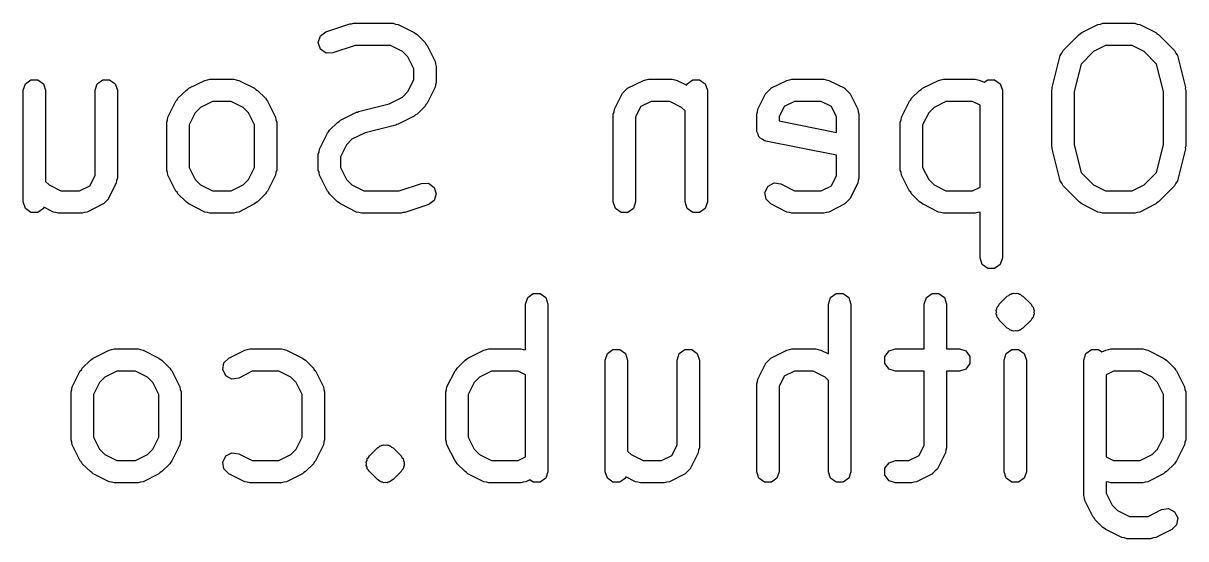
# Model space of a CAD drawing. Extents: x 65 to 231, y -134 to -59.
# Drawn here: x 220.44 to 230.85, y -111.71 to -107.09 of the extents above; entities that cross this region are included whole.
import ezdxf

# ---------------------------------------------------------------- set-up
doc = ezdxf.new("R2010")
doc.units = 0
doc.layers.add('BLACK', color=7, linetype='CONTINUOUS')

msp = doc.modelspace()

# ---------------------------------------------------------------- linework, layer by layer
at = {"layer": 'BLACK', "linetype": 'CONTINUOUS'}
for p, q in [((223.151, -107.168), (223.366, -107.096)), ((223.366, -107.096), (223.382, -107.096)), ((223.382, -107.096), (223.397, -107.091)), ((223.397, -107.091), (223.754, -107.091)), ((223.754, -107.091), (223.776, -107.098)), ((223.776, -107.098), (223.799, -107.102)), ((223.799, -107.102), (223.942, -107.173)), ((229.924, -107.173), (230.067, -107.102)), ((230.067, -107.102), (230.09, -107.098)), ((230.09, -107.098), (230.111, -107.091)), ((230.111, -107.091), (230.397, -107.091)), ((230.397, -107.091), (230.419, -107.098)), ((230.419, -107.098), (230.442, -107.102)), ((230.442, -107.102), (230.585, -107.173)), ((223.083, -107.263), (223.102, -107.204)), ((223.102, -107.322), (223.083, -107.263)), ((223.102, -107.204), (223.151, -107.168)), ((223.942, -107.173), (223.953, -107.184)), ((223.953, -107.184), (223.968, -107.192)), ((223.968, -107.192), (224.039, -107.263)), ((224.039, -107.263), (224.047, -107.278)), ((229.755, -107.335), (229.898, -107.192)), ((229.898, -107.192), (229.912, -107.184)), ((229.912, -107.184), (229.924, -107.173)), ((230.585, -107.173), (230.596, -107.184)), ((230.596, -107.184), (230.611, -107.192)), ((230.611, -107.192), (230.754, -107.335)), ((223.153, -107.358), (223.102, -107.322)), ((223.214, -107.357), (223.153, -107.358)), ((223.413, -107.291), (223.214, -107.357)), ((223.731, -107.291), (223.413, -107.291)), ((223.838, -107.345), (223.731, -107.291)), ((223.886, -107.393), (223.838, -107.345)), ((224.047, -107.278), (224.058, -107.289)), ((224.058, -107.289), (224.129, -107.432)), ((229.729, -107.381), (229.743, -107.358)), ((229.743, -107.358), (229.755, -107.335)), ((230.028, -107.345), (229.916, -107.456)), ((230.135, -107.291), (230.028, -107.345)), ((230.374, -107.291), (230.135, -107.291)), ((230.481, -107.345), (230.374, -107.291)), ((230.593, -107.456), (230.481, -107.345)), ((230.754, -107.335), (230.766, -107.358)), ((230.766, -107.358), (230.78, -107.381)), ((223.94, -107.5), (223.886, -107.393)), ((224.129, -107.432), (224.133, -107.455)), ((224.133, -107.455), (224.14, -107.477)), ((229.657, -107.667), (229.729, -107.381)), ((229.916, -107.456), (229.854, -107.703)), ((230.654, -107.703), (230.593, -107.456)), ((230.78, -107.381), (230.851, -107.667)), ((223.94, -107.596), (223.94, -107.5)), ((224.14, -107.477), (224.14, -107.62)), ((220.44, -107.691), (220.459, -107.632)), ((220.459, -107.632), (220.509, -107.596)), ((220.509, -107.596), (220.571, -107.596)), ((220.571, -107.596), (220.621, -107.632)), ((220.621, -107.632), (220.64, -107.691)), ((221.083, -107.691), (221.102, -107.632)), ((221.102, -107.632), (221.152, -107.596)), ((221.152, -107.596), (221.214, -107.596)), ((221.214, -107.596), (221.264, -107.632)), ((221.264, -107.632), (221.283, -107.691)), ((221.912, -107.684), (221.924, -107.673)), ((221.924, -107.673), (222.067, -107.602)), ((222.067, -107.602), (222.09, -107.598)), ((222.09, -107.598), (222.111, -107.591)), ((222.111, -107.591), (222.326, -107.591)), ((222.326, -107.591), (222.348, -107.598)), ((222.348, -107.598), (222.37, -107.602)), ((222.37, -107.602), (222.513, -107.673)), ((222.513, -107.673), (222.525, -107.684)), ((223.886, -107.703), (223.94, -107.596)), ((224.129, -107.664), (224.058, -107.807)), ((224.133, -107.642), (224.129, -107.664)), ((224.14, -107.62), (224.133, -107.642)), ((225.83, -107.695), (225.851, -107.674)), ((225.851, -107.674), (225.852, -107.674)), ((225.852, -107.673), (225.995, -107.602)), ((225.852, -107.674), (225.852, -107.673)), ((225.995, -107.602), (226.018, -107.598)), ((226.018, -107.598), (226.04, -107.591)), ((226.04, -107.591), (226.254, -107.591)), ((226.254, -107.591), (226.276, -107.598)), ((226.276, -107.598), (226.299, -107.602)), ((226.299, -107.602), (226.384, -107.644)), ((226.384, -107.644), (226.388, -107.632)), ((226.388, -107.632), (226.438, -107.596)), ((226.438, -107.596), (226.499, -107.596)), ((226.499, -107.596), (226.549, -107.632)), ((226.549, -107.632), (226.569, -107.691)), ((227.116, -107.695), (227.137, -107.674)), ((227.137, -107.674), (227.138, -107.674)), ((227.138, -107.673), (227.281, -107.602)), ((227.138, -107.674), (227.138, -107.673)), ((227.281, -107.602), (227.304, -107.598)), ((227.304, -107.598), (227.326, -107.591)), ((227.326, -107.591), (227.611, -107.591)), ((227.611, -107.591), (227.633, -107.598)), ((227.633, -107.598), (227.656, -107.602)), ((227.656, -107.602), (227.799, -107.673)), ((227.799, -107.673), (227.8, -107.674)), ((227.8, -107.674), (227.8, -107.674)), ((227.8, -107.674), (227.822, -107.695)), ((228.484, -107.684), (228.495, -107.673)), ((228.495, -107.673), (228.638, -107.602)), ((228.638, -107.602), (228.661, -107.598)), ((228.661, -107.598), (228.683, -107.591)), ((228.683, -107.591), (228.969, -107.591)), ((228.969, -107.591), (228.99, -107.598)), ((228.99, -107.598), (229.013, -107.602)), ((229.013, -107.602), (229.049, -107.619)), ((229.049, -107.619), (229.081, -107.596)), ((229.081, -107.596), (229.142, -107.596)), ((229.142, -107.596), (229.192, -107.632)), ((229.192, -107.632), (229.211, -107.691)), ((229.654, -107.691), (229.658, -107.679)), ((229.658, -107.679), (229.657, -107.667)), ((230.851, -107.667), (230.85, -107.679)), ((230.85, -107.679), (230.854, -107.691)), ((220.44, -108.691), (220.44, -107.691)), ((220.64, -107.691), (220.64, -108.507)), ((221.083, -108.453), (221.083, -107.691)), ((221.283, -107.691), (221.283, -108.477)), ((221.808, -107.789), (221.819, -107.778)), ((221.819, -107.778), (221.826, -107.763)), ((221.826, -107.763), (221.898, -107.692)), ((221.898, -107.692), (221.912, -107.684)), ((222.525, -107.684), (222.539, -107.692)), ((222.539, -107.692), (222.611, -107.763)), ((222.611, -107.763), (222.618, -107.778)), ((222.618, -107.778), (222.629, -107.789)), ((223.719, -107.811), (223.838, -107.752)), ((223.838, -107.752), (223.886, -107.703)), ((225.736, -107.861), (225.808, -107.718)), ((225.808, -107.716), (225.83, -107.695)), ((225.808, -107.717), (225.808, -107.716)), ((225.808, -107.718), (225.808, -107.717)), ((226.569, -107.691), (226.569, -108.691)), ((227.022, -107.861), (227.093, -107.718)), ((227.093, -107.718), (227.094, -107.717)), ((227.094, -107.716), (227.116, -107.695)), ((227.094, -107.717), (227.094, -107.716)), ((227.822, -107.695), (227.843, -107.716)), ((227.843, -107.716), (227.843, -107.717)), ((227.843, -107.717), (227.844, -107.718)), ((227.844, -107.718), (227.915, -107.861)), ((228.379, -107.789), (228.391, -107.778)), ((228.391, -107.778), (228.398, -107.763)), ((228.398, -107.763), (228.469, -107.692)), ((228.469, -107.692), (228.484, -107.684)), ((229.211, -107.691), (229.211, -109.191)), ((229.654, -108.191), (229.654, -107.691)), ((229.854, -107.703), (229.854, -108.179)), ((230.654, -108.179), (230.654, -107.703)), ((230.854, -107.691), (230.854, -108.191)), ((221.736, -107.932), (221.808, -107.789)), ((222.028, -107.845), (221.979, -107.893)), ((222.135, -107.791), (222.028, -107.845)), ((222.302, -107.791), (222.135, -107.791)), ((222.409, -107.845), (222.302, -107.791)), ((222.458, -107.893), (222.409, -107.845)), ((222.629, -107.789), (222.701, -107.932)), ((223.281, -107.959), (223.424, -107.887)), ((223.424, -107.887), (223.435, -107.886)), ((223.435, -107.886), (223.444, -107.88)), ((223.444, -107.88), (223.719, -107.811)), ((224.039, -107.833), (223.968, -107.905)), ((224.047, -107.819), (224.039, -107.833)), ((224.058, -107.807), (224.047, -107.819)), ((225.726, -107.905), (225.733, -107.883)), ((225.733, -107.883), (225.736, -107.861)), ((225.972, -107.837), (225.926, -107.929)), ((226.064, -107.791), (225.972, -107.837)), ((226.231, -107.791), (226.064, -107.791)), ((226.338, -107.845), (226.231, -107.791)), ((226.369, -107.875), (226.338, -107.845)), ((226.369, -108.691), (226.369, -107.875)), ((227.011, -107.905), (227.019, -107.883)), ((227.019, -107.883), (227.022, -107.861)), ((227.257, -107.837), (227.211, -107.929)), ((227.349, -107.791), (227.257, -107.837)), ((227.588, -107.791), (227.349, -107.791)), ((227.68, -107.837), (227.588, -107.791)), ((227.726, -107.929), (227.68, -107.837)), ((227.915, -107.861), (227.919, -107.883)), ((227.919, -107.883), (227.926, -107.905)), ((228.308, -107.932), (228.379, -107.789)), ((228.599, -107.845), (228.551, -107.893)), ((228.706, -107.791), (228.599, -107.845)), ((228.945, -107.791), (228.706, -107.791)), ((229.011, -107.824), (228.945, -107.791)), ((229.011, -108.558), (229.011, -107.824)), ((221.726, -107.977), (221.733, -107.955)), ((221.726, -108.405), (221.726, -107.977)), ((221.733, -107.955), (221.736, -107.932)), ((221.979, -107.893), (221.926, -108)), ((222.511, -108), (222.458, -107.893)), ((222.701, -107.932), (222.704, -107.955)), ((222.704, -107.955), (222.711, -107.977)), ((222.711, -107.977), (222.711, -108.405)), ((223.184, -108.049), (223.255, -107.978)), ((223.255, -107.978), (223.269, -107.97)), ((223.269, -107.97), (223.281, -107.959)), ((223.942, -107.923), (223.799, -107.995)), ((223.953, -107.912), (223.942, -107.923)), ((223.968, -107.905), (223.953, -107.912)), ((225.726, -108.691), (225.726, -107.905)), ((225.926, -107.929), (225.926, -108.691)), ((227.011, -108.048), (227.011, -107.905)), ((227.211, -107.929), (227.211, -107.966)), ((227.211, -107.966), (227.726, -108.069)), ((227.726, -108.069), (227.726, -107.929)), ((227.926, -107.905), (227.926, -108.477)), ((228.297, -107.977), (228.304, -107.955)), ((228.297, -108.405), (228.297, -107.977)), ((228.304, -107.955), (228.308, -107.932)), ((228.551, -107.893), (228.497, -108)), ((221.926, -108), (221.926, -108.382)), ((222.511, -108.382), (222.511, -108)), ((223.093, -108.218), (223.165, -108.075)), ((223.165, -108.075), (223.176, -108.063)), ((223.176, -108.063), (223.184, -108.049)), ((223.503, -108.071), (223.385, -108.13)), ((223.779, -108.002), (223.503, -108.071)), ((223.788, -107.996), (223.779, -108.002)), ((223.799, -107.995), (223.788, -107.996)), ((227.013, -108.054), (227.011, -108.048)), ((227.012, -108.06), (227.013, -108.054)), ((227.023, -108.083), (227.012, -108.06)), ((227.031, -108.107), (227.023, -108.083)), ((228.497, -108), (228.497, -108.382)), ((223.336, -108.179), (223.283, -108.286)), ((223.385, -108.13), (223.336, -108.179)), ((227.035, -108.111), (227.031, -108.107)), ((227.038, -108.116), (227.035, -108.111)), ((227.06, -108.128), (227.038, -108.116)), ((227.081, -108.143), (227.06, -108.128)), ((227.087, -108.143), (227.081, -108.143)), ((227.092, -108.146), (227.087, -108.143)), ((227.726, -108.273), (227.092, -108.146)), ((229.658, -108.203), (229.654, -108.191)), ((229.854, -108.179), (229.916, -108.426)), ((230.593, -108.426), (230.654, -108.179)), ((230.854, -108.191), (230.85, -108.203)), ((223.083, -108.262), (223.09, -108.241)), ((223.083, -108.405), (223.083, -108.262)), ((223.09, -108.241), (223.093, -108.218)), ((223.283, -108.286), (223.283, -108.382)), ((227.726, -108.453), (227.726, -108.273)), ((229.657, -108.215), (229.658, -108.203)), ((229.729, -108.501), (229.657, -108.215)), ((230.851, -108.215), (230.78, -108.501)), ((230.85, -108.203), (230.851, -108.215)), ((221.733, -108.427), (221.726, -108.405)), ((221.926, -108.382), (221.979, -108.489)), ((222.458, -108.489), (222.511, -108.382)), ((222.711, -108.405), (222.704, -108.427)), ((223.09, -108.427), (223.083, -108.405)), ((223.283, -108.382), (223.336, -108.489)), ((228.304, -108.427), (228.297, -108.405)), ((228.497, -108.382), (228.551, -108.489)), ((220.64, -108.507), (220.671, -108.537)), ((221.037, -108.545), (221.083, -108.453)), ((221.276, -108.499), (221.272, -108.522)), ((221.283, -108.477), (221.276, -108.499)), ((221.736, -108.45), (221.733, -108.427)), ((221.808, -108.593), (221.736, -108.45)), ((221.979, -108.489), (222.028, -108.537)), ((222.409, -108.537), (222.458, -108.489)), ((222.701, -108.45), (222.629, -108.593)), ((222.704, -108.427), (222.701, -108.45)), ((223.093, -108.45), (223.09, -108.427)), ((223.165, -108.593), (223.093, -108.45)), ((223.336, -108.489), (223.385, -108.537)), ((227.68, -108.545), (227.726, -108.453)), ((227.919, -108.499), (227.915, -108.522)), ((227.926, -108.477), (227.919, -108.499)), ((228.308, -108.45), (228.304, -108.427)), ((228.379, -108.593), (228.308, -108.45)), ((228.551, -108.489), (228.599, -108.537)), ((229.743, -108.524), (229.729, -108.501)), ((229.916, -108.426), (230.028, -108.537)), ((230.481, -108.537), (230.593, -108.426)), ((230.78, -108.501), (230.766, -108.524)), ((220.671, -108.537), (220.778, -108.591)), ((220.778, -108.591), (220.945, -108.591)), ((220.945, -108.591), (221.037, -108.545)), ((221.272, -108.522), (221.201, -108.664)), ((221.819, -108.604), (221.808, -108.593)), ((221.826, -108.619), (221.819, -108.604)), ((222.028, -108.537), (222.135, -108.591)), ((222.135, -108.591), (222.302, -108.591)), ((222.302, -108.591), (222.409, -108.537)), ((222.618, -108.604), (222.611, -108.619)), ((222.629, -108.593), (222.618, -108.604)), ((223.176, -108.604), (223.165, -108.593)), ((223.184, -108.619), (223.176, -108.604)), ((223.385, -108.537), (223.492, -108.591)), ((223.492, -108.591), (223.809, -108.591)), ((223.809, -108.591), (224.008, -108.525)), ((224.008, -108.525), (224.07, -108.524)), ((224.07, -108.524), (224.12, -108.56)), ((224.12, -108.56), (224.14, -108.619)), ((227.084, -108.605), (227.112, -108.549)), ((227.094, -108.666), (227.084, -108.605)), ((227.112, -108.549), (227.166, -108.521)), ((227.166, -108.521), (227.228, -108.53)), ((227.228, -108.53), (227.349, -108.591)), ((227.349, -108.591), (227.588, -108.591)), ((227.588, -108.591), (227.68, -108.545)), ((227.915, -108.522), (227.844, -108.664)), ((228.391, -108.604), (228.379, -108.593)), ((228.398, -108.619), (228.391, -108.604)), ((228.599, -108.537), (228.706, -108.591)), ((228.706, -108.591), (228.945, -108.591)), ((228.945, -108.591), (229.011, -108.558)), ((229.755, -108.547), (229.743, -108.524)), ((229.898, -108.69), (229.755, -108.547)), ((230.028, -108.537), (230.135, -108.591)), ((230.135, -108.591), (230.374, -108.591)), ((230.374, -108.591), (230.481, -108.537)), ((230.754, -108.547), (230.611, -108.69)), ((230.766, -108.524), (230.754, -108.547)), ((220.459, -108.75), (220.44, -108.691)), ((221.156, -108.709), (221.013, -108.781)), ((221.157, -108.709), (221.156, -108.709)), ((221.158, -108.708), (221.157, -108.709)), ((221.179, -108.687), (221.158, -108.708)), ((221.2, -108.666), (221.179, -108.687)), ((221.201, -108.664), (221.2, -108.665)), ((221.2, -108.665), (221.2, -108.666)), ((221.898, -108.69), (221.826, -108.619)), ((221.912, -108.698), (221.898, -108.69)), ((221.924, -108.709), (221.912, -108.698)), ((222.067, -108.781), (221.924, -108.709)), ((222.513, -108.709), (222.37, -108.781)), ((222.525, -108.698), (222.513, -108.709)), ((222.539, -108.69), (222.525, -108.698)), ((222.611, -108.619), (222.539, -108.69)), ((223.255, -108.69), (223.184, -108.619)), ((223.269, -108.698), (223.255, -108.69)), ((223.281, -108.709), (223.269, -108.698)), ((223.424, -108.781), (223.281, -108.709)), ((224.072, -108.715), (223.857, -108.786)), ((224.121, -108.678), (224.072, -108.715)), ((224.14, -108.619), (224.121, -108.678)), ((225.745, -108.75), (225.726, -108.691)), ((225.926, -108.691), (225.907, -108.75)), ((226.388, -108.75), (226.369, -108.691)), ((226.569, -108.691), (226.549, -108.75)), ((227.138, -108.709), (227.094, -108.666)), ((227.281, -108.781), (227.138, -108.709)), ((227.799, -108.709), (227.656, -108.781)), ((227.8, -108.709), (227.799, -108.709)), ((227.822, -108.687), (227.8, -108.708)), ((227.8, -108.708), (227.8, -108.709)), ((227.843, -108.666), (227.822, -108.687)), ((227.844, -108.664), (227.843, -108.665)), ((227.843, -108.665), (227.843, -108.666)), ((228.469, -108.69), (228.398, -108.619)), ((228.484, -108.698), (228.469, -108.69)), ((228.495, -108.709), (228.484, -108.698)), ((228.638, -108.781), (228.495, -108.709)), ((229.912, -108.698), (229.898, -108.69)), ((229.924, -108.709), (229.912, -108.698)), ((230.067, -108.781), (229.924, -108.709)), ((230.585, -108.709), (230.442, -108.781)), ((230.596, -108.698), (230.585, -108.709)), ((230.611, -108.69), (230.596, -108.698)), ((220.509, -108.786), (220.459, -108.75)), ((220.571, -108.786), (220.509, -108.786)), ((220.621, -108.75), (220.571, -108.786)), ((220.625, -108.738), (220.621, -108.75)), ((220.71, -108.781), (220.625, -108.738)), ((220.732, -108.784), (220.71, -108.781)), ((220.754, -108.791), (220.732, -108.784)), ((220.969, -108.791), (220.754, -108.791)), ((220.99, -108.784), (220.969, -108.791)), ((221.013, -108.781), (220.99, -108.784)), ((222.09, -108.784), (222.067, -108.781)), ((222.111, -108.791), (222.09, -108.784)), ((222.326, -108.791), (222.111, -108.791)), ((222.348, -108.784), (222.326, -108.791)), ((222.37, -108.781), (222.348, -108.784)), ((223.447, -108.784), (223.424, -108.781)), ((223.469, -108.791), (223.447, -108.784)), ((223.826, -108.791), (223.469, -108.791)), ((223.841, -108.786), (223.826, -108.791)), ((223.857, -108.786), (223.841, -108.786)), ((225.795, -108.786), (225.745, -108.75)), ((225.857, -108.786), (225.795, -108.786)), ((225.907, -108.75), (225.857, -108.786)), ((226.438, -108.786), (226.388, -108.75)), ((226.499, -108.786), (226.438, -108.786)), ((226.549, -108.75), (226.499, -108.786)), ((227.304, -108.784), (227.281, -108.781)), ((227.326, -108.791), (227.304, -108.784)), ((227.611, -108.791), (227.326, -108.791)), ((227.633, -108.784), (227.611, -108.791)), ((227.656, -108.781), (227.633, -108.784)), ((228.661, -108.784), (228.638, -108.781)), ((228.683, -108.791), (228.661, -108.784)), ((228.969, -108.791), (228.683, -108.791)), ((228.99, -108.784), (228.969, -108.791)), ((229.011, -108.781), (228.99, -108.784)), ((229.011, -109.191), (229.011, -108.781)), ((230.09, -108.784), (230.067, -108.781)), ((230.111, -108.791), (230.09, -108.784)), ((230.397, -108.791), (230.111, -108.791)), ((230.419, -108.784), (230.397, -108.791)), ((230.442, -108.781), (230.419, -108.784)), ((229.031, -109.25), (229.011, -109.191)), ((229.211, -109.191), (229.192, -109.25)), ((229.081, -109.286), (229.031, -109.25)), ((229.142, -109.286), (229.081, -109.286)), ((229.192, -109.25), (229.142, -109.286)), ((224.94, -109.606), (224.959, -109.547)), ((224.959, -109.547), (225.009, -109.511)), ((225.009, -109.511), (225.071, -109.511)), ((225.071, -109.511), (225.121, -109.547)), ((225.121, -109.547), (225.14, -109.606)), ((227.654, -109.606), (227.673, -109.547)), ((227.673, -109.547), (227.723, -109.511)), ((227.723, -109.511), (227.785, -109.511)), ((227.785, -109.511), (227.835, -109.547)), ((227.835, -109.547), (227.854, -109.606)), ((228.511, -109.606), (228.531, -109.547)), ((228.531, -109.547), (228.581, -109.511)), ((228.581, -109.511), (228.642, -109.511)), ((228.642, -109.511), (228.692, -109.547)), ((228.692, -109.547), (228.711, -109.606)), ((229.184, -109.607), (229.255, -109.535)), ((229.255, -109.535), (229.269, -109.528)), ((229.269, -109.528), (229.28, -109.517)), ((229.28, -109.517), (229.288, -109.516)), ((229.288, -109.516), (229.295, -109.511)), ((229.295, -109.511), (229.303, -109.511)), ((229.303, -109.511), (229.31, -109.507)), ((229.31, -109.507), (229.326, -109.51)), ((229.326, -109.51), (229.341, -109.507)), ((229.341, -109.507), (229.349, -109.511)), ((229.349, -109.511), (229.357, -109.511)), ((229.357, -109.511), (229.363, -109.516)), ((229.363, -109.516), (229.371, -109.517)), ((229.371, -109.517), (229.382, -109.528)), ((229.382, -109.528), (229.396, -109.535)), ((229.396, -109.535), (229.468, -109.607)), ((224.94, -110.016), (224.94, -109.606)), ((225.14, -109.606), (225.14, -111.106)), ((227.654, -110.051), (227.654, -109.606)), ((227.854, -109.606), (227.854, -111.106)), ((228.511, -110.006), (228.511, -109.606)), ((228.711, -109.606), (228.711, -110.006)), ((229.156, -109.662), (229.163, -109.648)), ((229.163, -109.648), (229.165, -109.632)), ((229.165, -109.632), (229.176, -109.621)), ((229.176, -109.621), (229.184, -109.607)), ((229.468, -109.607), (229.475, -109.621)), ((229.475, -109.621), (229.486, -109.632)), ((229.486, -109.632), (229.489, -109.648)), ((229.489, -109.648), (229.496, -109.662)), ((229.158, -109.677), (229.156, -109.662)), ((229.156, -109.693), (229.158, -109.677)), ((229.163, -109.707), (229.156, -109.693)), ((229.165, -109.723), (229.163, -109.707)), ((229.176, -109.734), (229.165, -109.723)), ((229.184, -109.748), (229.176, -109.734)), ((229.255, -109.82), (229.184, -109.748)), ((229.468, -109.748), (229.396, -109.82)), ((229.475, -109.734), (229.468, -109.748)), ((229.486, -109.723), (229.475, -109.734)), ((229.489, -109.707), (229.486, -109.723)), ((229.496, -109.693), (229.489, -109.707)), ((229.496, -109.662), (229.493, -109.678)), ((229.493, -109.678), (229.496, -109.693)), ((229.269, -109.827), (229.255, -109.82)), ((229.28, -109.838), (229.269, -109.827)), ((229.288, -109.839), (229.28, -109.838)), ((229.295, -109.844), (229.288, -109.839)), ((229.303, -109.844), (229.295, -109.844)), ((229.31, -109.848), (229.303, -109.844)), ((229.326, -109.845), (229.31, -109.848)), ((229.341, -109.848), (229.326, -109.845)), ((229.349, -109.844), (229.341, -109.848)), ((229.357, -109.844), (229.349, -109.844)), ((229.363, -109.839), (229.357, -109.844)), ((229.371, -109.838), (229.363, -109.839)), ((229.382, -109.827), (229.371, -109.838)), ((229.396, -109.82), (229.382, -109.827)), ((221.067, -110.088), (221.21, -110.017)), ((221.21, -110.017), (221.232, -110.013)), ((221.232, -110.013), (221.254, -110.006)), ((221.254, -110.006), (221.469, -110.006)), ((221.469, -110.006), (221.49, -110.013)), ((221.49, -110.013), (221.513, -110.017)), ((221.513, -110.017), (221.656, -110.088)), ((222.281, -110.088), (222.424, -110.017)), ((222.424, -110.017), (222.447, -110.013)), ((222.447, -110.013), (222.469, -110.006)), ((222.469, -110.006), (222.754, -110.006)), ((222.754, -110.006), (222.776, -110.013)), ((222.776, -110.013), (222.799, -110.017)), ((222.799, -110.017), (222.942, -110.088)), ((224.424, -110.088), (224.567, -110.017)), ((224.567, -110.017), (224.59, -110.013)), ((224.59, -110.013), (224.611, -110.006)), ((224.611, -110.006), (224.897, -110.006)), ((224.897, -110.006), (224.919, -110.013)), ((224.919, -110.013), (224.94, -110.016)), ((225.654, -110.106), (225.673, -110.047)), ((225.673, -110.047), (225.723, -110.011)), ((225.723, -110.011), (225.785, -110.011)), ((225.785, -110.011), (225.835, -110.047)), ((225.835, -110.047), (225.854, -110.106)), ((226.297, -110.106), (226.316, -110.047)), ((226.316, -110.047), (226.366, -110.011)), ((226.366, -110.011), (226.428, -110.011)), ((226.428, -110.011), (226.478, -110.047)), ((226.478, -110.047), (226.497, -110.106)), ((227.138, -110.088), (227.281, -110.017)), ((227.281, -110.017), (227.304, -110.013)), ((227.304, -110.013), (227.326, -110.006)), ((227.326, -110.006), (227.54, -110.006)), ((227.54, -110.006), (227.562, -110.013)), ((227.562, -110.013), (227.585, -110.017)), ((227.585, -110.017), (227.654, -110.051)), ((228.159, -110.075), (228.196, -110.025)), ((228.159, -110.137), (228.159, -110.075)), ((228.196, -110.025), (228.254, -110.006)), ((228.254, -110.006), (228.511, -110.006)), ((228.711, -110.006), (228.826, -110.006)), ((228.826, -110.006), (228.884, -110.025)), ((228.884, -110.025), (228.921, -110.075)), ((228.921, -110.075), (228.921, -110.137)), ((229.226, -110.106), (229.245, -110.047)), ((229.245, -110.047), (229.295, -110.011)), ((229.295, -110.011), (229.357, -110.011)), ((229.357, -110.011), (229.407, -110.047)), ((229.407, -110.047), (229.426, -110.106)), ((229.94, -110.106), (229.959, -110.047)), ((229.959, -110.047), (230.009, -110.011)), ((230.009, -110.011), (230.071, -110.011)), ((230.071, -110.011), (230.103, -110.034)), ((230.103, -110.034), (230.138, -110.017)), ((230.138, -110.017), (230.161, -110.013)), ((230.161, -110.013), (230.183, -110.006)), ((230.183, -110.006), (230.469, -110.006)), ((230.469, -110.006), (230.49, -110.013)), ((230.49, -110.013), (230.513, -110.017)), ((230.513, -110.017), (230.656, -110.088)), ((220.962, -110.193), (220.969, -110.178)), ((220.969, -110.178), (221.041, -110.107)), ((221.041, -110.107), (221.055, -110.099)), ((221.055, -110.099), (221.067, -110.088)), ((221.656, -110.088), (221.668, -110.099)), ((221.668, -110.099), (221.682, -110.107)), ((221.682, -110.107), (221.754, -110.178)), ((221.754, -110.178), (221.761, -110.193)), ((222.227, -110.192), (222.237, -110.131)), ((222.237, -110.131), (222.281, -110.088)), ((222.942, -110.088), (222.953, -110.099)), ((222.953, -110.099), (222.968, -110.107)), ((222.968, -110.107), (223.039, -110.178)), ((223.039, -110.178), (223.047, -110.193)), ((224.319, -110.193), (224.326, -110.178)), ((224.326, -110.178), (224.398, -110.107)), ((224.398, -110.107), (224.412, -110.099)), ((224.412, -110.099), (224.424, -110.088)), ((225.654, -111.106), (225.654, -110.106)), ((225.854, -110.106), (225.854, -110.922)), ((226.297, -110.868), (226.297, -110.106)), ((226.497, -110.106), (226.497, -110.892)), ((227.022, -110.276), (227.093, -110.133)), ((227.093, -110.133), (227.094, -110.132)), ((227.094, -110.131), (227.116, -110.11)), ((227.094, -110.132), (227.094, -110.131)), ((227.116, -110.11), (227.137, -110.089)), ((227.137, -110.089), (227.138, -110.089)), ((227.138, -110.089), (227.138, -110.088)), ((228.196, -110.187), (228.159, -110.137)), ((228.921, -110.137), (228.884, -110.187)), ((229.226, -111.106), (229.226, -110.106)), ((229.426, -110.106), (229.426, -111.106)), ((229.94, -111.32), (229.94, -110.106)), ((230.656, -110.088), (230.668, -110.099)), ((230.668, -110.099), (230.682, -110.107)), ((230.682, -110.107), (230.754, -110.178)), ((230.754, -110.178), (230.761, -110.193)), ((220.879, -110.347), (220.951, -110.204)), ((220.951, -110.204), (220.962, -110.193)), ((221.171, -110.26), (221.122, -110.308)), ((221.278, -110.206), (221.171, -110.26)), ((221.445, -110.206), (221.278, -110.206)), ((221.552, -110.26), (221.445, -110.206)), ((221.601, -110.308), (221.552, -110.26)), ((221.761, -110.193), (221.772, -110.204)), ((221.772, -110.204), (221.844, -110.347)), ((222.254, -110.248), (222.227, -110.192)), ((222.309, -110.276), (222.254, -110.248)), ((222.37, -110.267), (222.309, -110.276)), ((222.492, -110.206), (222.37, -110.267)), ((222.731, -110.206), (222.492, -110.206)), ((222.838, -110.26), (222.731, -110.206)), ((222.886, -110.308), (222.838, -110.26)), ((223.047, -110.193), (223.058, -110.204)), ((223.058, -110.204), (223.129, -110.347)), ((224.236, -110.347), (224.308, -110.204)), ((224.308, -110.204), (224.319, -110.193)), ((224.528, -110.26), (224.479, -110.308)), ((224.635, -110.206), (224.528, -110.26)), ((224.874, -110.206), (224.635, -110.206)), ((224.94, -110.239), (224.874, -110.206)), ((224.94, -110.973), (224.94, -110.239)), ((227.019, -110.298), (227.022, -110.276)), ((227.257, -110.252), (227.211, -110.344)), ((227.349, -110.206), (227.257, -110.252)), ((227.516, -110.206), (227.349, -110.206)), ((227.624, -110.26), (227.516, -110.206)), ((227.654, -110.29), (227.624, -110.26)), ((228.254, -110.206), (228.196, -110.187)), ((228.511, -110.206), (228.254, -110.206)), ((228.511, -110.868), (228.511, -110.206)), ((228.826, -110.206), (228.711, -110.206)), ((228.711, -110.206), (228.711, -110.892)), ((228.884, -110.187), (228.826, -110.206)), ((230.206, -110.206), (230.14, -110.239)), ((230.14, -110.239), (230.14, -110.973)), ((230.445, -110.206), (230.206, -110.206)), ((230.552, -110.26), (230.445, -110.206)), ((230.601, -110.308), (230.552, -110.26)), ((230.761, -110.193), (230.772, -110.204)), ((230.772, -110.204), (230.844, -110.347)), ((220.869, -110.392), (220.876, -110.37)), ((220.876, -110.37), (220.879, -110.347)), ((221.122, -110.308), (221.069, -110.415)), ((221.654, -110.415), (221.601, -110.308)), ((221.844, -110.347), (221.847, -110.37)), ((221.847, -110.37), (221.854, -110.392)), ((222.94, -110.415), (222.886, -110.308)), ((223.129, -110.347), (223.133, -110.37)), ((223.133, -110.37), (223.14, -110.392)), ((224.226, -110.392), (224.233, -110.37)), ((224.233, -110.37), (224.236, -110.347)), ((224.479, -110.308), (224.426, -110.415)), ((227.011, -110.32), (227.019, -110.298)), ((227.011, -111.106), (227.011, -110.32)), ((227.211, -110.344), (227.211, -111.106)), ((227.654, -111.106), (227.654, -110.29)), ((230.654, -110.415), (230.601, -110.308)), ((230.844, -110.347), (230.847, -110.37)), ((230.847, -110.37), (230.854, -110.392)), ((220.869, -110.82), (220.869, -110.392)), ((221.069, -110.415), (221.069, -110.797)), ((221.654, -110.797), (221.654, -110.415)), ((221.854, -110.392), (221.854, -110.82)), ((222.94, -110.797), (222.94, -110.415)), ((223.14, -110.392), (223.14, -110.82)), ((224.226, -110.82), (224.226, -110.392)), ((224.426, -110.415), (224.426, -110.797)), ((230.654, -110.797), (230.654, -110.415)), ((230.854, -110.392), (230.854, -110.82)), ((221.069, -110.797), (221.122, -110.904)), ((221.601, -110.904), (221.654, -110.797)), ((222.886, -110.904), (222.94, -110.797)), ((224.426, -110.797), (224.479, -110.904)), ((230.601, -110.904), (230.654, -110.797)), ((220.876, -110.842), (220.869, -110.82)), ((220.879, -110.865), (220.876, -110.842)), ((220.951, -111.008), (220.879, -110.865)), ((221.122, -110.904), (221.171, -110.952)), ((221.552, -110.952), (221.601, -110.904)), ((221.844, -110.865), (221.772, -111.008)), ((221.847, -110.842), (221.844, -110.865)), ((221.854, -110.82), (221.847, -110.842)), ((222.838, -110.952), (222.886, -110.904)), ((223.129, -110.865), (223.058, -111.008)), ((223.133, -110.842), (223.129, -110.865)), ((223.14, -110.82), (223.133, -110.842)), ((223.541, -110.964), (223.612, -110.893)), ((223.612, -110.893), (223.626, -110.885)), ((223.626, -110.885), (223.637, -110.874)), ((223.637, -110.874), (223.645, -110.873)), ((223.645, -110.873), (223.652, -110.868)), ((223.652, -110.868), (223.66, -110.868)), ((223.66, -110.868), (223.667, -110.864)), ((223.667, -110.864), (223.683, -110.867)), ((223.683, -110.867), (223.698, -110.864)), ((223.698, -110.864), (223.706, -110.868)), ((223.706, -110.868), (223.714, -110.868)), ((223.714, -110.868), (223.72, -110.873)), ((223.72, -110.873), (223.728, -110.874)), ((223.728, -110.874), (223.739, -110.885)), ((223.739, -110.885), (223.754, -110.893)), ((223.754, -110.893), (223.825, -110.964)), ((224.233, -110.842), (224.226, -110.82)), ((224.236, -110.865), (224.233, -110.842)), ((224.308, -111.008), (224.236, -110.865)), ((224.479, -110.904), (224.528, -110.952)), ((226.251, -110.96), (226.297, -110.868)), ((226.497, -110.892), (226.49, -110.914)), ((228.465, -110.96), (228.511, -110.868)), ((228.711, -110.892), (228.704, -110.914)), ((230.552, -110.952), (230.601, -110.904)), ((230.844, -110.865), (230.772, -111.008)), ((230.847, -110.842), (230.844, -110.865)), ((230.854, -110.82), (230.847, -110.842)), ((220.962, -111.019), (220.951, -111.008)), ((221.171, -110.952), (221.278, -111.006)), ((221.278, -111.006), (221.445, -111.006)), ((221.445, -111.006), (221.552, -110.952)), ((221.772, -111.008), (221.761, -111.019)), ((222.227, -111.02), (222.254, -110.964)), ((222.254, -110.964), (222.309, -110.936)), ((222.309, -110.936), (222.37, -110.945)), ((222.37, -110.945), (222.492, -111.006)), ((222.492, -111.006), (222.731, -111.006)), ((222.731, -111.006), (222.838, -110.952)), ((223.058, -111.008), (223.047, -111.019)), ((223.513, -111.019), (223.52, -111.005)), ((223.52, -111.005), (223.522, -110.989)), ((223.522, -110.989), (223.534, -110.978)), ((223.534, -110.978), (223.541, -110.964)), ((223.825, -110.964), (223.832, -110.978)), ((223.832, -110.978), (223.843, -110.989)), ((223.843, -110.989), (223.846, -111.005)), ((223.846, -111.005), (223.853, -111.019)), ((224.319, -111.019), (224.308, -111.008)), ((224.528, -110.952), (224.635, -111.006)), ((224.635, -111.006), (224.874, -111.006)), ((224.874, -111.006), (224.94, -110.973)), ((225.854, -110.922), (225.885, -110.952)), ((225.885, -110.952), (225.992, -111.006)), ((225.992, -111.006), (226.159, -111.006)), ((226.159, -111.006), (226.251, -110.96)), ((226.487, -110.937), (226.415, -111.079)), ((226.49, -110.914), (226.487, -110.937)), ((228.196, -111.025), (228.254, -111.006)), ((228.254, -111.006), (228.374, -111.006)), ((228.374, -111.006), (228.465, -110.96)), ((228.701, -110.937), (228.629, -111.079)), ((228.704, -110.914), (228.701, -110.937)), ((230.14, -110.973), (230.206, -111.006)), ((230.206, -111.006), (230.445, -111.006)), ((230.445, -111.006), (230.552, -110.952)), ((230.772, -111.008), (230.761, -111.019)), ((220.969, -111.034), (220.962, -111.019)), ((221.041, -111.105), (220.969, -111.034)), ((221.055, -111.113), (221.041, -111.105)), ((221.067, -111.124), (221.055, -111.113)), ((221.668, -111.113), (221.656, -111.124)), ((221.682, -111.105), (221.668, -111.113)), ((221.754, -111.034), (221.682, -111.105)), ((221.761, -111.019), (221.754, -111.034)), ((222.237, -111.081), (222.227, -111.02)), ((222.281, -111.124), (222.237, -111.081)), ((222.953, -111.113), (222.942, -111.124)), ((222.968, -111.105), (222.953, -111.113)), ((223.039, -111.034), (222.968, -111.105)), ((223.047, -111.019), (223.039, -111.034)), ((223.515, -111.035), (223.513, -111.019)), ((223.513, -111.05), (223.515, -111.035)), ((223.52, -111.064), (223.513, -111.05)), ((223.522, -111.08), (223.52, -111.064)), ((223.534, -111.091), (223.522, -111.08)), ((223.541, -111.105), (223.534, -111.091)), ((223.612, -111.177), (223.541, -111.105)), ((223.825, -111.105), (223.754, -111.177)), ((223.832, -111.091), (223.825, -111.105)), ((223.843, -111.08), (223.832, -111.091)), ((223.846, -111.064), (223.843, -111.08)), ((223.853, -111.05), (223.846, -111.064)), ((223.853, -111.019), (223.851, -111.035)), ((223.851, -111.035), (223.853, -111.05)), ((224.326, -111.034), (224.319, -111.019)), ((224.398, -111.105), (224.326, -111.034)), ((224.412, -111.113), (224.398, -111.105)), ((224.424, -111.124), (224.412, -111.113)), ((225.14, -111.106), (225.121, -111.165)), ((225.673, -111.165), (225.654, -111.106)), ((226.393, -111.102), (226.372, -111.123)), ((226.414, -111.081), (226.393, -111.102)), ((226.415, -111.08), (226.414, -111.081)), ((226.415, -111.079), (226.415, -111.08)), ((227.031, -111.165), (227.011, -111.106)), ((227.211, -111.106), (227.192, -111.165)), ((227.673, -111.165), (227.654, -111.106)), ((227.854, -111.106), (227.835, -111.165)), ((228.159, -111.075), (228.196, -111.025)), ((228.159, -111.137), (228.159, -111.075)), ((228.607, -111.102), (228.586, -111.123)), ((228.629, -111.081), (228.607, -111.102)), ((228.629, -111.079), (228.629, -111.08)), ((228.629, -111.08), (228.629, -111.081)), ((229.245, -111.165), (229.226, -111.106)), ((229.426, -111.106), (229.407, -111.165)), ((230.668, -111.113), (230.656, -111.124)), ((230.682, -111.105), (230.668, -111.113)), ((230.754, -111.034), (230.682, -111.105)), ((230.761, -111.019), (230.754, -111.034)), ((221.21, -111.196), (221.067, -111.124)), ((221.232, -111.199), (221.21, -111.196)), ((221.254, -111.206), (221.232, -111.199)), ((221.469, -111.206), (221.254, -111.206)), ((221.49, -111.199), (221.469, -111.206)), ((221.513, -111.196), (221.49, -111.199)), ((221.656, -111.124), (221.513, -111.196)), ((222.424, -111.196), (222.281, -111.124)), ((222.447, -111.199), (222.424, -111.196)), ((222.469, -111.206), (222.447, -111.199)), ((222.754, -111.206), (222.469, -111.206)), ((222.776, -111.199), (222.754, -111.206)), ((222.799, -111.196), (222.776, -111.199)), ((222.942, -111.124), (222.799, -111.196)), ((223.626, -111.184), (223.612, -111.177)), ((223.637, -111.195), (223.626, -111.184)), ((223.645, -111.196), (223.637, -111.195)), ((223.652, -111.201), (223.645, -111.196)), ((223.66, -111.201), (223.652, -111.201)), ((223.667, -111.205), (223.66, -111.201)), ((223.683, -111.202), (223.667, -111.205)), ((223.699, -111.205), (223.683, -111.202)), ((223.706, -111.201), (223.699, -111.205)), ((223.714, -111.201), (223.706, -111.201)), ((223.72, -111.196), (223.714, -111.201)), ((223.728, -111.195), (223.72, -111.196)), ((223.739, -111.184), (223.728, -111.195)), ((223.754, -111.177), (223.739, -111.184)), ((224.567, -111.196), (224.424, -111.124)), ((224.59, -111.199), (224.567, -111.196)), ((224.611, -111.206), (224.59, -111.199)), ((224.897, -111.206), (224.611, -111.206)), ((224.919, -111.199), (224.897, -111.206)), ((224.942, -111.196), (224.919, -111.199)), ((224.977, -111.178), (224.942, -111.196)), ((225.009, -111.201), (224.977, -111.178)), ((225.071, -111.201), (225.009, -111.201)), ((225.121, -111.165), (225.071, -111.201)), ((225.723, -111.201), (225.673, -111.165)), ((225.785, -111.201), (225.723, -111.201)), ((225.835, -111.165), (225.785, -111.201)), ((225.839, -111.153), (225.835, -111.165)), ((225.924, -111.196), (225.839, -111.153)), ((225.947, -111.199), (225.924, -111.196)), ((225.969, -111.206), (225.947, -111.199)), ((226.183, -111.206), (225.969, -111.206)), ((226.205, -111.199), (226.183, -111.206)), ((226.228, -111.196), (226.205, -111.199)), ((226.37, -111.124), (226.228, -111.196)), ((226.371, -111.124), (226.37, -111.124)), ((226.372, -111.123), (226.371, -111.124)), ((227.081, -111.201), (227.031, -111.165)), ((227.142, -111.201), (227.081, -111.201)), ((227.192, -111.165), (227.142, -111.201)), ((227.723, -111.201), (227.673, -111.165)), ((227.785, -111.201), (227.723, -111.201)), ((227.835, -111.165), (227.785, -111.201)), ((228.196, -111.187), (228.159, -111.137)), ((228.254, -111.206), (228.196, -111.187)), ((228.397, -111.206), (228.254, -111.206)), ((228.419, -111.199), (228.397, -111.206)), ((228.442, -111.196), (228.419, -111.199)), ((228.585, -111.124), (228.442, -111.196)), ((228.586, -111.123), (228.585, -111.124)), ((228.585, -111.124), (228.585, -111.124)), ((229.295, -111.201), (229.245, -111.165)), ((229.357, -111.201), (229.295, -111.201)), ((229.407, -111.165), (229.357, -111.201)), ((230.161, -111.199), (230.14, -111.196)), ((230.14, -111.196), (230.14, -111.297)), ((230.183, -111.206), (230.161, -111.199)), ((230.469, -111.206), (230.183, -111.206)), ((230.49, -111.199), (230.469, -111.206)), ((230.513, -111.196), (230.49, -111.199)), ((230.656, -111.124), (230.513, -111.196)), ((229.947, -111.342), (229.94, -111.32)), ((230.14, -111.297), (230.194, -111.404)), ((229.951, -111.365), (229.947, -111.342)), ((230.022, -111.508), (229.951, -111.365)), ((230.194, -111.404), (230.242, -111.452)), ((230.033, -111.519), (230.022, -111.508)), ((230.041, -111.534), (230.033, -111.519)), ((230.242, -111.452), (230.349, -111.506)), ((230.349, -111.506), (230.516, -111.506)), ((230.516, -111.506), (230.638, -111.445)), ((230.638, -111.445), (230.699, -111.436)), ((230.699, -111.436), (230.754, -111.464)), ((230.754, -111.464), (230.782, -111.52)), ((230.782, -111.52), (230.772, -111.581)), ((230.112, -111.605), (230.041, -111.534)), ((230.127, -111.613), (230.112, -111.605)), ((230.138, -111.624), (230.127, -111.613)), ((230.281, -111.696), (230.138, -111.624)), ((230.728, -111.624), (230.585, -111.696)), ((230.772, -111.581), (230.728, -111.624)), ((230.304, -111.699), (230.281, -111.696)), ((230.326, -111.706), (230.304, -111.699)), ((230.54, -111.706), (230.326, -111.706)), ((230.562, -111.699), (230.54, -111.706)), ((230.585, -111.696), (230.562, -111.699))]:
    msp.add_line(p, q, dxfattribs=at)

doc.saveas('drawing.dxf')
